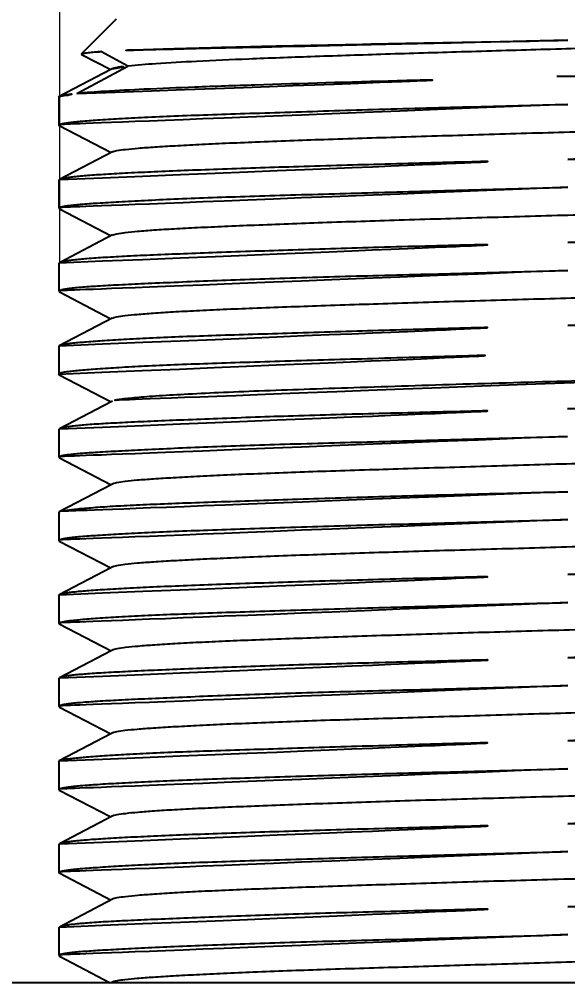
# Model space of a CAD drawing. Extents: x 16296684858 to 16296688009, y -37409618718 to -37409616409.
# Drawn here: x 16296685716.58 to 16296685728.54, y -37409616569.94 to -37409616548.94 of the extents above; entities that cross this region are included whole.
import ezdxf

# ---------------------------------------------------------------- set-up
doc = ezdxf.new("R2010")
doc.units = 0
doc.header["$LTSCALE"] = 10
doc.header["$MEASUREMENT"] = 0
doc.header["$PDMODE"] = 3
doc.header["$PDSIZE"] = -10
doc.layers.get('0').update_dxf_attribs({"linetype": 'CONTINUOUS'})
doc.layers.get('DEFPOINTS').update_dxf_attribs({"linetype": 'CONTINUOUS'})
doc.styles.add('Daelim Dimension', font='')
doc.styles.get('Daelim Dimension').set_extended_font_data('나눔고딕')
doc.dimstyles.new('DEFAULT', dxfattribs={"dimscale": 2, "dimtxt": 2, "dimasz": 2, "dimexe": 0, "dimexo": 2, "dimgap": 1, "dimtad": 1, "dimdec": 1, "dimzin": 9, "dimdsep": 46, "dimtxsty": 'Daelim Dimension', "dimcen": 0.5, "dimclrd": 252, "dimclre": 252, "dimclrt": 3, "dimadec": 1, "dimazin": 0, "dimtfac": 1, "dimtdec": 1, "dimtix": 1, "dimtmove": 0, "dimatfit": 3, "dimfxl": 1, "dimtolj": 1, "dimtzin": 1, "dimlwd": 9, "dimlwe": 9, "dimarcsym": 0})

# ---------------------------------------------------------------- blocks, each defined once
blk = doc.blocks.new('*D41')
at = {"color": 5, "lineweight": 9, "ltscale": 0.5, "transparency": 16777216}
for p, q in [((16296685717.46259, -37409616554.2621), (16296685717.46259, -37409616525.0547)), ((16296685739.6359, -37409616555.19526), (16296685739.6359, -37409616525.0547)), ((16296685725.46259, -37409616527.0547), (16296685731.6359, -37409616527.0547)), ((16296685739.6359, -37409616527.0547), (16296685814.92632, -37409616527.0547))]:
    blk.add_line(p, q, dxfattribs=at)
at = {"color": 5, "ltscale": 0.5, "transparency": 16777216}
for points in [[(16296685725.46259, -37409616525.72136), (16296685725.46259, -37409616528.38803), (16296685717.46259, -37409616527.0547)], [(16296685731.6359, -37409616525.72136), (16296685731.6359, -37409616528.38803), (16296685739.6359, -37409616527.0547)]]:
    blk.add_solid(points, dxfattribs=at)
at = {"layer": 'DEFPOINTS', "color": 0, "ltscale": 0.5, "transparency": 16777216}
for p in [(16296685739.6359, -37409616527.0547), (16296685717.46259, -37409616558.2621), (16296685739.6359, -37409616559.19526)]:
    blk.add_point(p, dxfattribs=at)
at = {"color": 7, "ltscale": 0.5, "transparency": 16777216, "insert": (16296685781.28111, -37409616513.10906), "char_height": 20, "attachment_point": 5, "style": 'Daelim Dimension'}
blk.add_mtext('\\A1;G1/2', dxfattribs=at)

msp = doc.modelspace()

# ---------------------------------------------------------------- linework, layer by layer
at = {"color": 7, "linetype": 'Continuous'}
for p, q in [((16296685718.685921, -37409616548.943512), (16296685717.92996, -37409616549.699463)), ((16296685717.930149, -37409616549.69928), (16296685717.92996, -37409616549.699463)), ((16296685717.92996, -37409616549.699463), (16296685717.93432, -37409616549.708672)), ((16296685717.930559, -37409616549.698914), (16296685717.930149, -37409616549.69928)), ((16296685717.93399, -37409616549.709), (16296685718.571159, -37409616550.041153)), ((16296685718.943939, -37409616549.965286), (16296685718.357901, -37409616549.648911)), ((16296685717.83148, -37409616550.562866), (16296685718.943979, -37409616549.962303)), ((16296685718.571159, -37409616550.041153), (16296685717.44842, -37409616550.626404)), ((16296685718.600889, -37409616550.02565), (16296685718.571159, -37409616550.041153)), ((16296685739.6359, -37409616550.193527), (16296685728.29775, -37409616550.193527)), ((16296685717.4359, -37409616550.640297), (16296685717.44842, -37409616550.626823)), ((16296685717.4359, -37409616550.640617), (16296685717.4359, -37409616551.249748)), ((16296685717.4359, -37409616551.249748), (16296685717.447941, -37409616551.262581)), ((16296685717.447941, -37409616551.261383), (16296685718.57637, -37409616551.849983)), ((16296685718.607189, -37409616551.833908), (16296685717.45196, -37409616552.436478)), ((16296685717.4359, -37409616552.449654), (16296685717.45195, -37409616552.434158)), ((16296685717.4359, -37409616552.449654), (16296685717.4359, -37409616553.058144)), ((16296685717.4359, -37409616553.058121), (16296685717.45113, -37409616553.073723)), ((16296685717.45113, -37409616553.072548), (16296685718.57962, -37409616553.661377)), ((16296685718.611031, -37409616553.644989), (16296685717.44956, -37409616554.251053)), ((16296685717.4359, -37409616554.263847), (16296685717.44956, -37409616554.249641)), ((16296685717.4359, -37409616554.263817), (16296685717.4359, -37409616554.871071)), ((16296685717.4359, -37409616554.871101), (16296685717.450899, -37409616554.886543)), ((16296685717.450899, -37409616554.886993), (16296685718.57276, -37409616555.471893)), ((16296685718.603109, -37409616555.45607), (16296685717.447571, -37409616556.058548)), ((16296685717.4359, -37409616556.070831), (16296685717.447571, -37409616556.058342)), ((16296685717.4359, -37409616556.070831), (16296685717.4359, -37409616556.677757)), ((16296685717.449169, -37409616556.690941), (16296685717.4359, -37409616556.677353)), ((16296685717.449169, -37409616556.690804), (16296685718.57922, -37409616557.280441)), ((16296685718.57922, -37409616557.280441), (16296685717.451441, -37409616557.868881)), ((16296685718.6105, -37409616557.264107), (16296685718.57922, -37409616557.280441)), ((16296685717.4359, -37409616557.88459), (16296685717.451429, -37409616557.868584)), ((16296685717.4359, -37409616557.884216), (16296685717.4359, -37409616558.488647)), ((16296685717.4359, -37409616558.48851), (16296685717.451941, -37409616558.505142)), ((16296685717.451941, -37409616558.504929), (16296685718.57724, -37409616559.091942)), ((16296685718.57724, -37409616559.091942), (16296685717.448191, -37409616559.680923)), ((16296685718.608379, -37409616559.075691), (16296685718.57724, -37409616559.091942)), ((16296685717.448191, -37409616559.680862), (16296685717.4359, -37409616559.69342)), ((16296685717.4359, -37409616559.693268), (16296685717.4359, -37409616560.302353)), ((16296685717.4359, -37409616560.302353), (16296685717.44862, -37409616560.316139)), ((16296685717.44862, -37409616560.31588), (16296685718.571171, -37409616560.901016)), ((16296685718.571171, -37409616560.901016), (16296685717.448549, -37409616561.486214)), ((16296685718.600731, -37409616560.885612), (16296685718.571171, -37409616560.901016)), ((16296685717.4359, -37409616561.499649), (16296685717.44854, -37409616561.485901)), ((16296685717.4359, -37409616561.499649), (16296685717.4359, -37409616562.10939)), ((16296685717.4359, -37409616562.109383), (16296685717.448139, -37409616562.122368)), ((16296685717.448139, -37409616562.121117), (16296685718.57711, -37409616562.710037)), ((16296685718.57711, -37409616562.710037), (16296685717.45196, -37409616563.296967)), ((16296685718.608049, -37409616562.693901), (16296685718.57711, -37409616562.710037)), ((16296685717.4359, -37409616563.312691), (16296685717.45195, -37409616563.296387)), ((16296685717.4359, -37409616563.312683), (16296685717.4359, -37409616563.920219)), ((16296685717.4359, -37409616563.920517), (16296685717.45141, -37409616563.93679)), ((16296685717.45141, -37409616563.936783), (16296685718.573759, -37409616564.522011)), ((16296685718.573759, -37409616564.522011), (16296685717.44755, -37409616565.109268)), ((16296685718.60433, -37409616564.506073), (16296685718.573759, -37409616564.522011)), ((16296685717.4359, -37409616565.121399), (16296685717.44755, -37409616565.109352)), ((16296685717.4359, -37409616565.121643), (16296685717.4359, -37409616565.732353)), ((16296685717.4359, -37409616565.732353), (16296685717.44758, -37409616565.745567)), ((16296685717.44758, -37409616565.743553), (16296685718.572639, -37409616566.330116)), ((16296685718.60264, -37409616566.314484), (16296685717.450821, -37409616566.915001)), ((16296685717.4359, -37409616566.929649), (16296685717.450821, -37409616566.914711)), ((16296685717.4359, -37409616566.929649), (16296685717.4359, -37409616567.538193)), ((16296685717.4359, -37409616567.538177), (16296685717.44949, -37409616567.55233)), ((16296685717.449499, -37409616567.550919), (16296685718.579559, -37409616568.140579)), ((16296685718.610901, -37409616568.124229), (16296685717.451191, -37409616568.729347)), ((16296685717.4359, -37409616568.744766), (16296685717.451191, -37409616568.729027)), ((16296685717.4359, -37409616568.744743), (16296685717.4359, -37409616569.34845)), ((16296685717.4359, -37409616569.348396), (16296685717.45208, -37409616569.365257)), ((16296685717.45208, -37409616569.365227), (16296685718.56065, -37409616569.943497)), ((16296685755.789761, -37409616569.943497), (16296685701.28204, -37409616569.943497))]:
    msp.add_line(p, q, dxfattribs=at)
for points, knots in [([(16296685738.470591, -37409616549.151947), (16296685738.45989, -37409616549.157547), (16296685738.43082, -37409616549.166977), (16296685738.34757, -37409616549.185783), (16296685738.195551, -37409616549.206757), (16296685737.95792, -37409616549.231323), (16296685737.64724, -37409616549.255966), (16296685737.2659, -37409616549.280853), (16296685736.81675, -37409616549.305763), (16296685736.303551, -37409616549.330849), (16296685735.50301, -37409616549.365997), (16296685734.3755, -37409616549.408852), (16296685732.89566, -37409616549.458603), (16296685731.280939, -37409616549.508369), (16296685729.58127, -37409616549.558357), (16296685727.84926, -37409616549.608353), (16296685726.138519, -37409616549.65815), (16296685724.501961, -37409616549.70813), (16296685722.990299, -37409616549.757881), (16296685721.650049, -37409616549.807259), (16296685720.52313, -37409616549.856438), (16296685719.644541, -37409616549.90377), (16296685719.1462, -37409616549.943207), (16296685718.943939, -37409616549.965286)], [0, 0, 0, 0, 0.001852934, 0.004651043, 0.013111163, 0.025357947, 0.041323953, 0.060926058, 0.08400323, 0.110352408, 0.139771502, 0.206968019, 0.283497713, 0.366988174, 0.454873092, 0.544431403, 0.632883947, 0.717506464, 0.795686282, 0.864979841, 0.923313236, 0.968778846, 1, 1, 1, 1]), ([(16296685728.5359, -37409616549.401741), (16296685727.420271, -37409616549.422447), (16296685725.301149, -37409616549.460678), (16296685722.756201, -37409616549.511871), (16296685720.96677, -37409616549.554001), (16296685719.89583, -37409616549.584221), (16296685719.04837, -37409616549.613586), (16296685718.561029, -37409616549.634277), (16296685718.35878, -37409616549.64727)], [0, 0, 0, 0, 0.328814353, 0.624572141, 0.750107834, 0.856277865, 0.940279376, 1, 1, 1, 1]), ([(16296685718.35878, -37409616549.64727), (16296685718.30047, -37409616549.651131), (16296685718.19869, -37409616549.657677), (16296685718.08079, -37409616549.668327), (16296685718.009251, -37409616549.678291), (16296685717.972349, -37409616549.684738), (16296685717.94743, -37409616549.691063), (16296685717.934271, -37409616549.695717), (16296685717.930559, -37409616549.698914)], [0, 0, 0, 0, 0.405166933, 0.707329861, 0.820027835, 0.906325281, 0.966077945, 1, 1, 1, 1]), ([(16296685718.60063, -37409616550.025787), (16296685718.61438, -37409616550.018623), (16296685718.653481, -37409616550.007446), (16296685718.72611, -37409616549.992973), (16296685718.826691, -37409616549.97818), (16296685718.90304, -37409616549.969971), (16296685718.94557, -37409616549.965363)], [0, 0, 0, 0, 0.132479506, 0.343711187, 0.634415626, 1, 1, 1, 1]), ([(16296685717.83173, -37409616550.562737), (16296685718.03348, -37409616550.543007), (16296685718.52342, -37409616550.5093), (16296685719.38055, -37409616550.464996), (16296685720.47187, -37409616550.420479), (16296685722.309759, -37409616550.356621), (16296685724.941521, -37409616550.28096), (16296685727.13699, -37409616550.22374), (16296685728.29775, -37409616550.193611)], [0, 0, 0, 0, 0.058064987, 0.140634552, 0.245852432, 0.370913784, 0.66740027, 1, 1, 1, 1]), ([(16296685717.44841, -37409616550.626778), (16296685717.46265, -37409616550.619133), (16296685717.50495, -37409616550.60788), (16296685717.584351, -37409616550.592827), (16296685717.69729, -37409616550.578003), (16296685717.78348, -37409616550.569077), (16296685717.832041, -37409616550.564537)], [0, 0, 0, 0, 0.124459013, 0.332450708, 0.624491044, 1, 1, 1, 1]), ([(16296685728.53591, -37409616550.797836), (16296685727.814011, -37409616550.815086), (16296685726.398029, -37409616550.850471), (16296685724.3424, -37409616550.907043), (16296685722.717119, -37409616550.958069), (16296685721.516769, -37409616550.996353), (16296685720.7122, -37409616551.022842), (16296685719.98295, -37409616551.049019), (16296685719.336081, -37409616551.076088), (16296685718.777809, -37409616551.104218), (16296685718.31356, -37409616551.133301), (16296685717.98749, -37409616551.158928), (16296685717.77718, -37409616551.179741), (16296685717.65753, -37409616551.193977), (16296685717.56513, -37409616551.207039), (16296685717.49629, -37409616551.220886), (16296685717.458241, -37409616551.230858), (16296685717.4359, -37409616551.243446), (16296685717.4359, -37409616551.249763)], [0, 0, 0, 0, 0.194830371, 0.382165859, 0.554835638, 0.633564199, 0.706194762, 0.772035413, 0.830447203, 0.88087911, 0.92284848, 0.955959497, 0.969093653, 0.979908389, 0.988378897, 0.994499166, 0.9983008, 1, 1, 1, 1]), ([(16296685718.606251, -37409616551.834396), (16296685718.61816, -37409616551.828178), (16296685718.65093, -37409616551.817841), (16296685718.74612, -37409616551.797157), (16296685718.921909, -37409616551.774773), (16296685719.19755, -37409616551.74897), (16296685719.55748, -37409616551.723122), (16296685719.99704, -37409616551.696663), (16296685720.51189, -37409616551.6698), (16296685721.097509, -37409616551.642487), (16296685722.006149, -37409616551.604027), (16296685723.278971, -37409616551.557518), (16296685724.93685, -37409616551.505653), (16296685726.72377, -37409616551.452522), (16296685728.574789, -37409616551.397873), (16296685730.42378, -37409616551.343513), (16296685732.2052, -37409616551.291321), (16296685733.85622, -37409616551.238411), (16296685735.123659, -37409616551.191727), (16296685736.02861, -37409616551.153389), (16296685736.609449, -37409616551.126358), (16296685737.11668, -37409616551.099892), (16296685737.54649, -37409616551.073608), (16296685737.89633, -37409616551.047577), (16296685738.163469, -37409616551.021317), (16296685738.3339, -37409616550.998627), (16296685738.426439, -37409616550.977966), (16296685738.458429, -37409616550.967651), (16296685738.469971, -37409616550.961411)], [0, 0, 0, 0, 0.002025877, 0.005136549, 0.014707156, 0.028695804, 0.046904756, 0.06911531, 0.095105214, 0.124651722, 0.157525394, 0.232254634, 0.316726462, 0.407663403, 0.501851441, 0.59599079, 0.686621201, 0.770613356, 0.845101139, 0.877884958, 0.907206395, 0.932789966, 0.954480131, 0.972147705, 0.985680883, 0.994979338, 0.99802133, 1, 1, 1, 1]), ([(16296685728.5359, -37409616551.99913), (16296685729.25787, -37409616551.978889), (16296685730.67408, -37409616551.940491), (16296685732.73028, -37409616551.890991), (16296685734.35601, -37409616551.845253), (16296685735.55644, -37409616551.804176), (16296685736.360991, -37409616551.773827), (16296685737.09016, -37409616551.744003), (16296685737.73699, -37409616551.71653), (16296685738.295219, -37409616551.69117), (16296685738.759399, -37409616551.665741), (16296685739.08534, -37409616551.642509), (16296685739.29553, -37409616551.622261), (16296685739.414961, -37409616551.607697), (16296685739.507481, -37409616551.593781), (16296685739.575769, -37409616551.578346), (16296685739.61484, -37409616551.566963), (16296685739.63596, -37409616551.552292), (16296685739.63587, -37409616551.545624)], [0, 0, 0, 0, 0.194833409, 0.382174153, 0.55483721, 0.633559904, 0.706187848, 0.77202377, 0.830425109, 0.880832597, 0.922763803, 0.955835458, 0.968952076, 0.979752075, 0.988222309, 0.994359855, 0.998198376, 1, 1, 1, 1]), ([(16296685717.451969, -37409616552.434158), (16296685717.46487, -37409616552.427933), (16296685717.50041, -37409616552.417847), (16296685717.566059, -37409616552.404793), (16296685717.65642, -37409616552.39164), (16296685717.825121, -37409616552.371979), (16296685718.095881, -37409616552.34874), (16296685718.490471, -37409616552.322166), (16296685718.9753, -37409616552.295418), (16296685719.545971, -37409616552.268501), (16296685720.197399, -37409616552.241493), (16296685721.20981, -37409616552.203789), (16296685722.62779, -37409616552.157722), (16296685724.47538, -37409616552.104797), (16296685726.4685, -37409616552.049072), (16296685727.838499, -37409616552.018677), (16296685728.5359, -37409616551.99913)], [0, 0, 0, 0, 0.003871763, 0.009903392, 0.018124833, 0.028533134, 0.055825088, 0.091570268, 0.135451323, 0.187088687, 0.246014749, 0.311708844, 0.460972935, 0.629548526, 0.811390569, 1, 1, 1, 1]), ([(16296685728.5359, -37409616552.604843), (16296685727.81403, -37409616552.623497), (16296685726.39813, -37409616552.662827), (16296685724.34256, -37409616552.721741), (16296685722.717079, -37409616552.766144), (16296685721.51668, -37409616552.802521), (16296685720.71212, -37409616552.830139), (16296685719.982929, -37409616552.858879), (16296685719.336121, -37409616552.88855), (16296685718.777889, -37409616552.917847), (16296685718.31365, -37409616552.945839), (16296685717.987551, -37409616552.969254), (16296685717.77717, -37409616552.988113), (16296685717.657551, -37409616553.001282), (16296685717.56498, -37409616553.013718), (16296685717.49641, -37409616553.027687), (16296685717.457621, -37409616553.037933), (16296685717.4359, -37409616553.051598), (16296685717.4359, -37409616553.058121)], [0, 0, 0, 0, 0.194823149, 0.3821528, 0.554812233, 0.633535878, 0.706164738, 0.772007266, 0.830422229, 0.880854711, 0.922816522, 0.955910613, 0.96903358, 0.979837657, 0.988301352, 0.994422438, 0.998239866, 1, 1, 1, 1]), ([(16296685718.608509, -37409616553.646309), (16296685718.62018, -37409616553.640221), (16296685718.652161, -37409616553.630043), (16296685718.74465, -37409616553.609489), (16296685718.91523, -37409616553.586502), (16296685719.183889, -37409616553.559631), (16296685719.537649, -37409616553.532982), (16296685719.973499, -37409616553.506622), (16296685720.48704, -37409616553.480293), (16296685721.072479, -37409616553.453773), (16296685721.97966, -37409616553.416382), (16296685723.248529, -37409616553.36969), (16296685724.90197, -37409616553.315086), (16296685726.68622, -37409616553.262878), (16296685728.53734, -37409616553.210007), (16296685730.38834, -37409616553.155724), (16296685732.172319, -37409616553.10099), (16296685733.825569, -37409616553.048683), (16296685735.09429, -37409616553.003418), (16296685736.001329, -37409616552.965569), (16296685736.586599, -37409616552.938171), (16296685737.09984, -37409616552.910797), (16296685737.535259, -37409616552.883713), (16296685737.88863, -37409616552.85759), (16296685738.157, -37409616552.831718), (16296685738.32744, -37409616552.80957), (16296685738.419849, -37409616552.789421), (16296685738.451811, -37409616552.779327), (16296685738.463449, -37409616552.773247)], [0, 0, 0, 0, 0.001985183, 0.005021313, 0.014310127, 0.027902913, 0.045774258, 0.067821553, 0.093781901, 0.123353428, 0.15623834, 0.230764871, 0.314919169, 0.405831341, 0.500073814, 0.594314862, 0.685215455, 0.769351341, 0.843869027, 0.876750578, 0.906316843, 0.932265997, 0.954292627, 0.972138649, 0.985712813, 0.994987307, 0.998018298, 1, 1, 1, 1]), ([(16296685728.5359, -37409616553.812157), (16296685729.25775, -37409616553.793404), (16296685730.673611, -37409616553.753883), (16296685732.72917, -37409616553.695267), (16296685734.35466, -37409616553.651077), (16296685735.555071, -37409616553.614594), (16296685736.35961, -37409616553.586861), (16296685737.088791, -37409616553.557991), (16296685737.735609, -37409616553.528236), (16296685738.293859, -37409616553.499023), (16296685738.758129, -37409616553.471207), (16296685739.084249, -37409616553.447906), (16296685739.29464, -37409616553.429062), (16296685739.414261, -37409616553.415878), (16296685739.50683, -37409616553.403397), (16296685739.57539, -37409616553.389359), (16296685739.61422, -37409616553.379066), (16296685739.6359, -37409616553.365334), (16296685739.6359, -37409616553.358803)], [0, 0, 0, 0, 0.194815997, 0.382141252, 0.554804257, 0.63352718, 0.706153615, 0.771993942, 0.830410252, 0.880844506, 0.922807983, 0.955902546, 0.969025783, 0.979830206, 0.988294391, 0.994416488, 0.998235813, 1, 1, 1, 1]), ([(16296685717.449579, -37409616554.249733), (16296685717.46172, -37409616554.243393), (16296685717.495991, -37409616554.233147), (16296685717.559719, -37409616554.219643), (16296685717.64835, -37409616554.205849), (16296685717.81498, -37409616554.184921), (16296685718.08357, -37409616554.160263), (16296685718.47608, -37409616554.133202), (16296685718.959459, -37409616554.107094), (16296685719.529289, -37409616554.081787), (16296685720.18049, -37409616554.056236), (16296685721.193661, -37409616554.019173), (16296685722.61368, -37409616553.970421), (16296685724.46489, -37409616553.913658), (16296685726.463039, -37409616553.863487), (16296685727.836559, -37409616553.830322), (16296685728.5359, -37409616553.812157)], [0, 0, 0, 0, 0.003701574, 0.009572309, 0.017644258, 0.027915358, 0.05496688, 0.090516007, 0.134249632, 0.185790966, 0.244674546, 0.310378778, 0.459800189, 0.628679227, 0.810928149, 1, 1, 1, 1]), ([(16296685728.5359, -37409616554.417664), (16296685727.81407, -37409616554.437912), (16296685726.398149, -37409616554.476646), (16296685724.342331, -37409616554.526413), (16296685722.71685, -37409616554.572083), (16296685721.51656, -37409616554.612587), (16296685720.71208, -37409616554.642921), (16296685719.982929, -37409616554.672684), (16296685719.33609, -37409616554.700211), (16296685718.777809, -37409616554.726311), (16296685718.313511, -37409616554.751793), (16296685717.9874, -37409616554.774879), (16296685717.77706, -37409616554.79496), (16296685717.657471, -37409616554.809311), (16296685717.564819, -37409616554.823143), (16296685717.49637, -37409616554.838478), (16296685717.457251, -37409616554.84993), (16296685717.4359, -37409616554.86438), (16296685717.4359, -37409616554.871094)], [0, 0, 0, 0, 0.194799338, 0.382107156, 0.554746123, 0.633462468, 0.706085182, 0.771919784, 0.830321908, 0.880737666, 0.922683338, 0.955771487, 0.968898528, 0.979712386, 0.988192768, 0.994338551, 0.998190905, 1, 1, 1, 1]), ([(16296685718.602079, -37409616555.456612), (16296685718.613649, -37409616555.450569), (16296685718.64562, -37409616555.440651), (16296685718.7381, -37409616555.420662), (16296685718.90835, -37409616555.398392), (16296685719.175289, -37409616555.371986), (16296685719.52496, -37409616555.345253), (16296685719.95471, -37409616555.317902), (16296685720.46199, -37409616555.290558), (16296685721.042959, -37409616555.263672), (16296685721.947981, -37409616555.226753), (16296685723.21538, -37409616555.181671), (16296685724.86627, -37409616555.1278), (16296685726.647579, -37409616555.072853), (16296685728.496651, -37409616555.020073), (16296685730.347799, -37409616554.967506), (16296685732.13475, -37409616554.913658), (16296685733.792509, -37409616554.858932), (16296685735.06531, -37409616554.813477), (16296685735.973989, -37409616554.776543), (16296685736.55975, -37409616554.74987), (16296685737.07476, -37409616554.723), (16296685737.514429, -37409616554.6959), (16296685737.87438, -37409616554.669052), (16296685738.149879, -37409616554.642303), (16296685738.32546, -37409616554.619766), (16296685738.420561, -37409616554.599617), (16296685738.45331, -37409616554.589653), (16296685738.46526, -37409616554.583641)], [0, 0, 0, 0, 0.001968833, 0.005002861, 0.01428869, 0.027812615, 0.045475199, 0.067165627, 0.092756273, 0.122088316, 0.154875856, 0.229358616, 0.313346711, 0.403982198, 0.498128558, 0.592323016, 0.68326978, 0.767745138, 0.842467761, 0.875344945, 0.904898676, 0.930898347, 0.953118519, 0.971334114, 0.985321739, 0.99487957, 0.997982961, 1, 1, 1, 1]), ([(16296685728.5359, -37409616555.619217), (16296685729.257799, -37409616555.60199), (16296685730.67379, -37409616555.566689), (16296685732.729401, -37409616555.50972), (16296685734.354691, -37409616555.458794), (16296685735.55504, -37409616555.420792), (16296685736.35961, -37409616555.394363), (16296685737.08886, -37409616555.368141), (16296685737.735729, -37409616555.340927), (16296685738.294001, -37409616555.312683), (16296685738.75824, -37409616555.283531), (16296685739.084311, -37409616555.257919), (16296685739.294621, -37409616555.237167), (16296685739.41427, -37409616555.222977), (16296685739.50667, -37409616555.209991), (16296685739.57551, -37409616555.196213), (16296685739.61355, -37409616555.186287), (16296685739.6359, -37409616555.173714), (16296685739.6359, -37409616555.167412)], [0, 0, 0, 0, 0.194831461, 0.382168122, 0.554838474, 0.633567267, 0.706198059, 0.772039203, 0.830451841, 0.880884593, 0.922854096, 0.955964875, 0.969098661, 0.979912855, 0.988382618, 0.994501804, 0.998302084, 1, 1, 1, 1]), ([(16296685717.44759, -37409616556.058418), (16296685717.45908, -37409616556.052361), (16296685717.492279, -37409616556.043068), (16296685717.554251, -37409616556.030861), (16296685717.641319, -37409616556.018448), (16296685717.80616, -37409616555.999237), (16296685718.07284, -37409616555.9757), (16296685718.463381, -37409616555.947433), (16296685718.94536, -37409616555.918541), (16296685719.514351, -37409616555.890068), (16296685720.165279, -37409616555.862984), (16296685720.8922, -37409616555.837791), (16296685721.68849, -37409616555.812668), (16296685722.86747, -37409616555.776848), (16296685724.45578, -37409616555.729057), (16296685726.45809, -37409616555.669792), (16296685727.83482, -37409616555.635963), (16296685728.5359, -37409616555.619217)], [0, 0, 0, 0, 0.003511831, 0.009205916, 0.017117594, 0.027245852, 0.054063046, 0.08944248, 0.13306186, 0.184535902, 0.243393295, 0.309110808, 0.381089117, 0.458681966, 0.627854446, 0.81049301, 1, 1, 1, 1]), ([(16296685717.43593, -37409616556.677177), (16296685717.435961, -37409616556.67086), (16296685717.458191, -37409616556.658173), (16296685717.496441, -37409616556.648552), (16296685717.565281, -37409616556.635338), (16296685717.657761, -37409616556.62323), (16296685717.777439, -37409616556.610008), (16296685717.98782, -37409616556.590279), (16296685718.31391, -37409616556.564758), (16296685718.77817, -37409616556.534981), (16296685719.336439, -37409616556.505333), (16296685719.983299, -37409616556.47686), (16296685720.71254, -37409616556.449944), (16296685721.517111, -37409616556.424118), (16296685722.717489, -37409616556.388702), (16296685724.34276, -37409616556.339363), (16296685726.398149, -37409616556.278107), (16296685727.81407, -37409616556.243263), (16296685728.5359, -37409616556.2258)], [0, 0, 0, 0, 0.001704959, 0.005501786, 0.011619357, 0.020083498, 0.030888308, 0.044019187, 0.077135373, 0.119111833, 0.169552965, 0.227973024, 0.293815729, 0.366447391, 0.445173753, 0.617842356, 0.805179091, 1, 1, 1, 1]), ([(16296685733.6129, -37409616556.673813), (16296685733.52165, -37409616556.676888), (16296685733.336439, -37409616556.679802), (16296685732.959669, -37409616556.695557), (16296685732.27496, -37409616556.716011), (16296685730.84738, -37409616556.762871), (16296685728.76935, -37409616556.819588), (16296685726.297649, -37409616556.890244), (16296685724.30208, -37409616556.95446), (16296685722.81918, -37409616557.004051), (16296685721.836281, -37409616557.039131), (16296685720.962601, -37409616557.0746), (16296685720.211571, -37409616557.110909), (16296685719.668209, -37409616557.143311), (16296685719.304359, -37409616557.170082), (16296685719.087799, -37409616557.188568), (16296685718.91069, -37409616557.206543), (16296685718.77326, -37409616557.223663), (16296685718.676439, -37409616557.240784), (16296685718.624861, -37409616557.253639), (16296685718.60718, -37409616557.262383)], [0, 0, 0, 0, 0.018233525, 0.036987698, 0.075303636, 0.155032437, 0.322233199, 0.490445238, 0.648839141, 0.720959459, 0.786750572, 0.845249892, 0.895579144, 0.936907193, 0.953946571, 0.968439458, 0.980304514, 0.989509567, 0.996059867, 1, 1, 1, 1]), ([(16296685728.53219, -37409616557.431587), (16296685729.512449, -37409616557.404472), (16296685731.403, -37409616557.350533), (16296685733.29373, -37409616557.303329), (16296685734.204029, -37409616557.277092)], [0, 0, 0, 0, 0.518495874, 1, 1, 1, 1]), ([(16296685717.45145, -37409616557.868736), (16296685717.464109, -37409616557.862137), (16296685717.499359, -37409616557.851303), (16296685717.564619, -37409616557.837219), (16296685717.6546, -37409616557.823097), (16296685717.822769, -37409616557.802353), (16296685718.093, -37409616557.779266), (16296685718.487049, -37409616557.75428), (16296685718.971411, -37409616557.729492), (16296685719.54171, -37409616557.704102), (16296685720.19282, -37409616557.677307), (16296685721.204969, -37409616557.638031), (16296685722.622709, -37409616557.586792), (16296685724.470591, -37409616557.53611), (16296685726.46435, -37409616557.488022), (16296685727.83456, -37409616557.45079), (16296685728.53219, -37409616557.431488)], [0, 0, 0, 0, 0.003861013, 0.009880186, 0.018082272, 0.028463186, 0.055702865, 0.091391345, 0.135233486, 0.186838584, 0.245753374, 0.311441645, 0.460729924, 0.629358774, 0.811289792, 1, 1, 1, 1]), ([(16296685728.53219, -37409616558.035591), (16296685727.81048, -37409616558.055222), (16296685726.39489, -37409616558.09494), (16296685724.339741, -37409616558.150871), (16296685722.71464, -37409616558.192863), (16296685721.51466, -37409616558.230843), (16296685720.710421, -37409616558.260017), (16296685719.981529, -37409616558.290314), (16296685719.33499, -37409616558.320107), (16296685718.777, -37409616558.348549), (16296685718.31295, -37409616558.374763), (16296685717.987, -37409616558.396652), (16296685717.776739, -37409616558.415367), (16296685717.657261, -37409616558.428833), (16296685717.564671, -37409616558.44175), (16296685717.496321, -37409616558.456383), (16296685717.4571, -37409616558.467247), (16296685717.435909, -37409616558.481758), (16296685717.43593, -37409616558.488441)], [0, 0, 0, 0, 0.194835718, 0.382170422, 0.554821062, 0.633539264, 0.706164522, 0.7720012, 0.83041028, 0.880830386, 0.922773038, 0.955850375, 0.968966725, 0.979764321, 0.988230311, 0.994362464, 0.998196498, 1, 1, 1, 1]), ([(16296685738.464491, -37409616558.20063), (16296685738.452629, -37409616558.206818), (16296685738.42016, -37409616558.217216), (16296685738.326361, -37409616558.238213), (16296685738.1534, -37409616558.261559), (16296685737.88125, -37409616558.288368), (16296685737.524, -37409616558.314072), (16296685737.08559, -37409616558.339951), (16296685736.570681, -37409616558.36602), (16296685735.984529, -37409616558.392723), (16296685735.07616, -37409616558.430733), (16296685733.805, -37409616558.478767), (16296685732.14893, -37409616558.532051), (16296685730.362829, -37409616558.583214), (16296685728.511299, -37409616558.636749), (16296685726.661091, -37409616558.69265), (16296685724.87845, -37409616558.746361), (16296685723.22665, -37409616558.79744), (16296685721.959009, -37409616558.843224), (16296685721.053209, -37409616558.881889), (16296685720.470011, -37409616558.909798), (16296685719.95978, -37409616558.937248), (16296685719.5275, -37409616558.963631), (16296685719.17658, -37409616558.989113), (16296685718.909571, -37409616559.014679), (16296685718.739719, -37409616559.036789), (16296685718.647739, -37409616559.057198), (16296685718.61599, -37409616559.067467), (16296685718.60454, -37409616559.073692)], [0, 0, 0, 0, 0.002018353, 0.005099282, 0.014514845, 0.028291193, 0.046362294, 0.068527498, 0.094534331, 0.124124806, 0.157030406, 0.231666046, 0.315992824, 0.406947763, 0.501178728, 0.595380145, 0.686146228, 0.770180945, 0.844645139, 0.877469192, 0.906929303, 0.932712076, 0.954537503, 0.972255231, 0.985768949, 0.99501597, 0.998033945, 1, 1, 1, 1]), ([(16296685728.5359, -37409616559.241524), (16296685727.835381, -37409616559.258789), (16296685726.45965, -37409616559.291496), (16296685724.45857, -37409616559.34465), (16296685722.605181, -37409616559.404419), (16296685721.183821, -37409616559.450623), (16296685720.17012, -37409616559.485527), (16296685719.519079, -37409616559.510597), (16296685718.94977, -37409616559.536728), (16296685718.467331, -37409616559.564247), (16296685718.07618, -37409616559.593224), (16296685717.80896, -37409616559.618401), (16296685717.64356, -37409616559.638924), (16296685717.556, -37409616559.652206), (16296685717.49346, -37409616559.665123), (16296685717.45993, -37409616559.674744), (16296685717.44821, -37409616559.680832)], [0, 0, 0, 0, 0.189362442, 0.371875998, 0.540949418, 0.690471574, 0.756180478, 0.815046795, 0.866533947, 0.910189993, 0.945624129, 0.972526587, 0.982702121, 0.990672332, 0.996430661, 1, 1, 1, 1]), ([(16296685728.5359, -37409616559.849419), (16296685727.81406, -37409616559.86911), (16296685726.398081, -37409616559.905083), (16296685724.34244, -37409616559.960777), (16296685722.717051, -37409616560.008057), (16296685721.51671, -37409616560.046677), (16296685720.71217, -37409616560.074722), (16296685719.98296, -37409616560.102707), (16296685719.336109, -37409616560.130623), (16296685718.77784, -37409616560.158401), (16296685718.31357, -37409616560.185997), (16296685717.98748, -37409616560.21019), (16296685717.77714, -37409616560.230247), (16296685717.65752, -37409616560.244263), (16296685717.564989, -37409616560.257423), (16296685717.496361, -37409616560.27182), (16296685717.45775, -37409616560.282349), (16296685717.4359, -37409616560.295853), (16296685717.4359, -37409616560.302353)], [0, 0, 0, 0, 0.194818297, 0.382141475, 0.554797425, 0.633520895, 0.70614872, 0.771988517, 0.830399121, 0.880826665, 0.9227858, 0.95588434, 0.969013139, 0.979824827, 0.988296969, 0.994426146, 0.998248823, 1, 1, 1, 1]), ([(16296685738.468731, -37409616560.01252), (16296685738.456751, -37409616560.018761), (16296685738.423731, -37409616560.029037), (16296685738.32818, -37409616560.049179), (16296685738.15267, -37409616560.070923), (16296685737.87829, -37409616560.09639), (16296685737.520559, -37409616560.122162), (16296685737.08342, -37409616560.148903), (16296685736.57058, -37409616560.176323), (16296685735.986231, -37409616560.204193), (16296685735.077959, -37409616560.243179), (16296685733.805599, -37409616560.288063), (16296685732.14863, -37409616560.339439), (16296685730.362921, -37409616560.393471), (16296685728.512501, -37409616560.449539), (16296685726.66305, -37409616560.502281), (16296685724.880251, -37409616560.553749), (16296685723.227409, -37409616560.60743), (16296685721.95878, -37409616560.655342), (16296685721.05349, -37409616560.693283), (16296685720.472269, -37409616560.719566), (16296685719.963699, -37409616560.745506), (16296685719.53158, -37409616560.771667), (16296685719.179079, -37409616560.797852), (16296685718.90954, -37409616560.824608), (16296685718.737511, -37409616560.847763), (16296685718.644211, -37409616560.868767), (16296685718.612009, -37409616560.879173), (16296685718.60043, -37409616560.885452)], [0, 0, 0, 0, 0.0020363, 0.005165798, 0.014741652, 0.028649191, 0.046730172, 0.068805467, 0.094683926, 0.12415935, 0.15700878, 0.231750699, 0.316110463, 0.406951487, 0.501107813, 0.595227415, 0.685908223, 0.770014698, 0.8445581, 0.877315401, 0.906626183, 0.932279217, 0.954090047, 0.971899163, 0.9855594, 0.994947578, 0.998013198, 1, 1, 1, 1]), ([(16296685728.5359, -37409616561.047523), (16296685729.25778, -37409616561.029678), (16296685730.67383, -37409616560.996559), (16296685732.418051, -37409616560.9506), (16296685733.75174, -37409616560.910088), (16296685734.68302, -37409616560.879784), (16296685735.555099, -37409616560.850113), (16296685736.35964, -37409616560.822838), (16296685737.088881, -37409616560.796944), (16296685737.73576, -37409616560.771027), (16296685738.29405, -37409616560.744186), (16296685738.75832, -37409616560.71595), (16296685739.084391, -37409616560.690147), (16296685739.29467, -37409616560.668571), (16296685739.41431, -37409616560.653702), (16296685739.50672, -37409616560.639977), (16296685739.575541, -37409616560.625587), (16296685739.613609, -37409616560.615173), (16296685739.6359, -37409616560.602417), (16296685739.6359, -37409616560.596092)], [0, 0, 0, 0, 0.194822691, 0.382152961, 0.470750472, 0.554816761, 0.633543362, 0.706171208, 0.772007827, 0.830413721, 0.880838728, 0.922801966, 0.955913003, 0.969050578, 0.979871175, 0.988349896, 0.994479768, 0.998292125, 1, 1, 1, 1]), ([(16296685717.448561, -37409616561.485901), (16296685717.460329, -37409616561.479507), (16296685717.494061, -37409616561.469421), (16296685717.556931, -37409616561.456322), (16296685717.644791, -37409616561.443169), (16296685717.81053, -37409616561.423393), (16296685718.07818, -37409616561.400093), (16296685718.469721, -37409616561.373421), (16296685718.9524, -37409616561.346581), (16296685719.52182, -37409616561.319557), (16296685720.172871, -37409616561.292458), (16296685721.186371, -37409616561.254593), (16296685722.60742, -37409616561.20842), (16296685724.460369, -37409616561.154739), (16296685726.46063, -37409616561.101212), (16296685727.83568, -37409616561.064827), (16296685728.5359, -37409616561.047523)], [0, 0, 0, 0, 0.003619148, 0.00940638, 0.017398632, 0.027595951, 0.054523007, 0.089981075, 0.133654573, 0.185163298, 0.244036502, 0.309749909, 0.459246586, 0.628269536, 0.810711113, 1, 1, 1, 1]), ([(16296685728.5359, -37409616561.657547), (16296685727.81402, -37409616561.674782), (16296685726.39805, -37409616561.710281), (16296685724.342449, -37409616561.767517), (16296685722.71715, -37409616561.818352), (16296685721.516781, -37409616561.856041), (16296685720.71221, -37409616561.882393), (16296685719.982981, -37409616561.908684), (16296685719.336109, -37409616561.936043), (16296685718.77783, -37409616561.964462), (16296685718.31358, -37409616561.993713), (16296685717.987499, -37409616562.019257), (16296685717.77718, -37409616562.039886), (16296685717.65753, -37409616562.053993), (16296685717.565121, -37409616562.066887), (16296685717.49629, -37409616562.080643), (16296685717.458241, -37409616562.090523), (16296685717.4359, -37409616562.103104), (16296685717.4359, -37409616562.10939)], [0, 0, 0, 0, 0.194828236, 0.382164625, 0.554839896, 0.633568498, 0.706197898, 0.772037743, 0.830451316, 0.880885769, 0.922857385, 0.95596877, 0.969102281, 0.979915876, 0.988384761, 0.994502871, 0.998302136, 1, 1, 1, 1]), ([(16296685738.470221, -37409616561.819901), (16296685738.458771, -37409616561.825867), (16296685738.42704, -37409616561.83564), (16296685738.36846, -37409616561.848312), (16296685738.288019, -37409616561.861183), (16296685738.13826, -37409616561.880577), (16296685737.89819, -37409616561.903954), (16296685737.548361, -37409616561.931221), (16296685737.118059, -37409616561.95887), (16296685736.610319, -37409616561.986526), (16296685736.029181, -37409616562.013184), (16296685735.124399, -37409616562.049583), (16296685733.857241, -37409616562.094162), (16296685732.206329, -37409616562.148552), (16296685730.424721, -37409616562.204437), (16296685728.57526, -37409616562.256409), (16296685726.72389, -37409616562.308311), (16296685724.936951, -37409616562.362587), (16296685723.2792, -37409616562.418381), (16296685722.00618, -37409616562.463203), (16296685721.09696, -37409616562.499603), (16296685720.51078, -37409616562.5261), (16296685719.99563, -37409616562.553017), (16296685719.556179, -37409616562.580437), (16296685719.196739, -37409616562.607658), (16296685718.9217, -37409616562.634789), (16296685718.746321, -37409616562.657242), (16296685718.651051, -37409616562.677116), (16296685718.61813, -37409616562.686951), (16296685718.606039, -37409616562.692863)], [0, 0, 0, 0, 0.001947191, 0.004960886, 0.009053515, 0.014220431, 0.027737121, 0.045417469, 0.067138349, 0.092760022, 0.122099353, 0.154869366, 0.22931478, 0.313310798, 0.403970799, 0.498123021, 0.592328595, 0.68327679, 0.767726851, 0.842467523, 0.875373595, 0.904950326, 0.930957424, 0.953164381, 0.971351752, 0.985307784, 0.994858906, 0.997970865, 1, 1, 1, 1]), ([(16296685728.5359, -37409616562.859558), (16296685729.25773, -37409616562.839317), (16296685730.673639, -37409616562.800232), (16296685732.729441, -37409616562.750237), (16296685734.35491, -37409616562.704964), (16296685735.555201, -37409616562.664627), (16296685736.35969, -37409616562.634308), (16296685737.08884, -37409616562.604431), (16296685737.73568, -37409616562.576683), (16296685738.293949, -37409616562.55043), (16296685738.758261, -37409616562.524986), (16296685739.08437, -37409616562.502022), (16296685739.29472, -37409616562.482079), (16296685739.41431, -37409616562.467812), (16296685739.506969, -37409616562.454048), (16296685739.575411, -37409616562.438751), (16296685739.614571, -37409616562.427307), (16296685739.6359, -37409616562.412827), (16296685739.6359, -37409616562.406113)], [0, 0, 0, 0, 0.194799923, 0.382106113, 0.55474299, 0.633459041, 0.706082602, 0.771918562, 0.830321283, 0.880737153, 0.922682701, 0.955770223, 0.96889684, 0.979710145, 0.988189903, 0.994335427, 0.998188187, 1, 1, 1, 1]), ([(16296685717.451969, -37409616563.296303), (16296685717.4648, -37409616563.289726), (16296685717.50033, -37409616563.279037), (16296685717.56601, -37409616563.265381), (16296685717.656389, -37409616563.25193), (16296685717.825109, -37409616563.232353), (16296685718.0959, -37409616563.210022), (16296685718.49054, -37409616563.185066), (16296685718.97541, -37409616563.159691), (16296685719.54608, -37409616563.133018), (16296685720.197491, -37409616563.105179), (16296685721.209829, -37409616563.064987), (16296685722.627781, -37409616563.016983), (16296685724.475491, -37409616562.967773), (16296685726.4687, -37409616562.915756), (16296685727.838511, -37409616562.87912), (16296685728.5359, -37409616562.859558)], [0, 0, 0, 0, 0.003894879, 0.009938239, 0.018164177, 0.028572302, 0.055857805, 0.091595424, 0.135471688, 0.18710837, 0.246035126, 0.311729322, 0.460990207, 0.629564279, 0.811399645, 1, 1, 1, 1]), ([(16296685728.5359, -37409616563.467033), (16296685727.813959, -37409616563.487244), (16296685726.39785, -37409616563.526848), (16296685724.34177, -37409616563.577263), (16296685722.71607, -37409616563.621727), (16296685721.51565, -37409616563.661888), (16296685720.711109, -37409616563.692177), (16296685719.981951, -37409616563.72261), (16296685719.335131, -37409616563.750847), (16296685718.77689, -37409616563.776802), (16296685718.312679, -37409616563.80217), (16296685717.986691, -37409616563.824867), (16296685717.776461, -37409616563.844597), (16296685717.657, -37409616563.85881), (16296685717.564421, -37409616563.872467), (16296685717.49614, -37409616563.887741), (16296685717.4569, -37409616563.899101), (16296685717.43586, -37409616563.913918), (16296685717.43593, -37409616563.920639)], [0, 0, 0, 0, 0.194824835, 0.382157419, 0.554813836, 0.633534509, 0.706161627, 0.771998352, 0.830402213, 0.880813343, 0.922747533, 0.955820437, 0.968936753, 0.979736009, 0.988205496, 0.994343232, 0.998185325, 1, 1, 1, 1]), ([(16296685738.46512, -37409616563.631813), (16296685738.45311, -37409616563.638077), (16296685738.42024, -37409616563.64859), (16296685738.32518, -37409616563.669601), (16296685738.149981, -37409616563.692497), (16296685737.87504, -37409616563.718117), (16296685737.51557, -37409616563.743607), (16296685737.075939, -37409616563.769623), (16296685736.56057, -37409616563.796227), (16296685735.974211, -37409616563.823517), (16296685735.06502, -37409616563.86232), (16296685733.79217, -37409616563.909927), (16296685732.134371, -37409616563.961014), (16296685730.347429, -37409616564.013313), (16296685728.496149, -37409616564.068207), (16296685726.64683, -37409616564.123917), (16296685724.8652, -37409616564.175423), (16296685723.214399, -37409616564.227402), (16296685721.947479, -37409616564.274338), (16296685721.04278, -37409616564.313263), (16296685720.4615, -37409616564.340843), (16296685719.95355, -37409616564.36718), (16296685719.523239, -37409616564.393097), (16296685719.17338, -37409616564.418663), (16296685718.906731, -37409616564.444649), (16296685718.73694, -37409616564.467293), (16296685718.645029, -37409616564.488083), (16296685718.61335, -37409616564.498528), (16296685718.60199, -37409616564.504837)], [0, 0, 0, 0, 0.002043394, 0.005160284, 0.014697674, 0.028636372, 0.046819832, 0.069033589, 0.095053707, 0.124643736, 0.157558449, 0.232290281, 0.316732464, 0.407685063, 0.501890696, 0.596043434, 0.686703743, 0.770686263, 0.845120064, 0.877894266, 0.90724854, 0.932880229, 0.954597295, 0.972264829, 0.98576838, 0.995020624, 0.99803941, 1, 1, 1, 1]), ([(16296685728.5359, -37409616564.669853), (16296685729.257771, -37409616564.652603), (16296685730.673771, -37409616564.618752), (16296685732.7293, -37409616564.559517), (16296685734.35457, -37409616564.508179), (16296685735.55496, -37409616564.471573), (16296685736.359529, -37409616564.445717), (16296685737.088751, -37409616564.419724), (16296685737.7356, -37409616564.392197), (16296685738.293859, -37409616564.363243), (16296685738.75811, -37409616564.333313), (16296685739.084169, -37409616564.307228), (16296685739.29451, -37409616564.286903), (16296685739.414181, -37409616564.273209), (16296685739.50658, -37409616564.260674), (16296685739.575491, -37409616564.247276), (16296685739.613411, -37409616564.237617), (16296685739.635851, -37409616564.225327), (16296685739.63587, -37409616564.219093)], [0, 0, 0, 0, 0.194832476, 0.38217632, 0.554852849, 0.63358571, 0.70621837, 0.772056287, 0.830469549, 0.880907651, 0.922882583, 0.956001986, 0.969133946, 0.979942363, 0.98841005, 0.994527395, 0.998317928, 1, 1, 1, 1]), ([(16296685717.447571, -37409616565.1092), (16296685717.45908, -37409616565.103233), (16296685717.49225, -37409616565.094002), (16296685717.554211, -37409616565.081688), (16296685717.64126, -37409616565.069077), (16296685717.80608, -37409616565.049599), (16296685718.072701, -37409616565.025597), (16296685718.46323, -37409616564.997101), (16296685718.945181, -37409616564.968071), (16296685719.514179, -37409616564.939537), (16296685720.16514, -37409616564.91333), (16296685721.17906, -37409616564.878868), (16296685722.60112, -37409616564.835403), (16296685724.455669, -37409616564.778229), (16296685726.458031, -37409616564.719612), (16296685727.83481, -37409616564.686607), (16296685728.5359, -37409616564.669853)], [0, 0, 0, 0, 0.003503628, 0.009200712, 0.01711583, 0.027241709, 0.054060222, 0.089435988, 0.13305729, 0.184528376, 0.243388261, 0.309103071, 0.458675634, 0.627849811, 0.810492711, 1, 1, 1, 1]), ([(16296685728.5359, -37409616565.279678), (16296685727.81402, -37409616565.297783), (16296685726.3981, -37409616565.335739), (16296685724.34243, -37409616565.39061), (16296685722.717039, -37409616565.438057), (16296685721.516701, -37409616565.476677), (16296685720.71216, -37409616565.504723), (16296685719.98296, -37409616565.5327), (16296685719.336121, -37409616565.560623), (16296685718.777849, -37409616565.588402), (16296685718.31358, -37409616565.615997), (16296685717.98749, -37409616565.64019), (16296685717.77714, -37409616565.660248), (16296685717.65752, -37409616565.674263), (16296685717.564989, -37409616565.687424), (16296685717.496361, -37409616565.701813), (16296685717.45775, -37409616565.712349), (16296685717.4359, -37409616565.725853), (16296685717.4359, -37409616565.732353)], [0, 0, 0, 0, 0.194817703, 0.382141844, 0.554798466, 0.633521717, 0.706149096, 0.771988157, 0.830398006, 0.880825111, 0.922784827, 0.955883838, 0.969012805, 0.979824599, 0.988296774, 0.99442602, 0.998248773, 1, 1, 1, 1]), ([(16296685738.47121, -37409616565.441513), (16296685738.45953, -37409616565.447594), (16296685738.427151, -37409616565.457458), (16296685738.367439, -37409616565.470123), (16296685738.285549, -37409616565.482826), (16296685738.13349, -37409616565.501823), (16296685737.89044, -37409616565.524513), (16296685737.53727, -37409616565.551033), (16296685737.104429, -37409616565.578278), (16296685736.59535, -37409616565.606079), (16296685736.0138, -37409616565.633957), (16296685735.108089, -37409616565.671783), (16296685733.838791, -37409616565.715607), (16296685732.18531, -37409616565.768227), (16296685730.402201, -37409616565.823532), (16296685728.5527, -37409616565.878616), (16296685726.70233, -37409616565.929848), (16296685724.917009, -37409616565.982437), (16296685723.260679, -37409616566.037369), (16296685721.988911, -37409616566.084793), (16296685721.08099, -37409616566.121407), (16296685720.49712, -37409616566.147507), (16296685719.984921, -37409616566.173698), (16296685719.54851, -37409616566.200363), (16296685719.191509, -37409616566.227127), (16296685718.917749, -37409616566.254303), (16296685718.742701, -37409616566.277527), (16296685718.647421, -37409616566.29821), (16296685718.614491, -37409616566.308342), (16296685718.60251, -37409616566.314407)], [0, 0, 0, 0, 0.001985979, 0.005056006, 0.009218815, 0.014467087, 0.028163279, 0.046013241, 0.067864728, 0.093549691, 0.122881299, 0.155645893, 0.23022126, 0.314365718, 0.405067849, 0.499190083, 0.593338782, 0.684154086, 0.768479263, 0.843200518, 0.876031999, 0.905477388, 0.931318689, 0.953354513, 0.971400633, 0.985282635, 0.994847864, 0.997974508, 1, 1, 1, 1]), ([(16296685728.5359, -37409616566.477364), (16296685729.257919, -37409616566.457916), (16296685730.674299, -37409616566.423813), (16296685732.730539, -37409616566.372871), (16296685734.35623, -37409616566.323723), (16296685735.556629, -37409616566.281357), (16296685736.361191, -37409616566.252083), (16296685737.090429, -37409616566.22496), (16296685737.737289, -37409616566.19902), (16296685738.295521, -37409616566.173431), (16296685738.759649, -37409616566.146889), (16296685739.085569, -37409616566.122276), (16296685739.29567, -37409616566.100883), (16296685739.415119, -37409616566.08564), (16296685739.507441, -37409616566.071259), (16296685739.575951, -37409616566.055847), (16296685739.614201, -37409616566.044853), (16296685739.635981, -37409616566.031273), (16296685739.63587, -37409616566.024857)], [0, 0, 0, 0, 0.194853177, 0.382214527, 0.554894743, 0.63362257, 0.706252886, 0.772089189, 0.830491443, 0.880901281, 0.922837423, 0.955916521, 0.969038731, 0.979844282, 0.988318007, 0.9944526, 0.998269795, 1, 1, 1, 1]), ([(16296685717.45084, -37409616566.914711), (16296685717.463381, -37409616566.90844), (16296685717.498341, -37409616566.898354), (16296685717.563101, -37409616566.885277), (16296685717.65267, -37409616566.872131), (16296685717.820431, -37409616566.852432), (16296685718.0902, -37409616566.82917), (16296685718.48382, -37409616566.802567), (16296685718.96797, -37409616566.775787), (16296685719.53825, -37409616566.74884), (16296685720.18956, -37409616566.721802), (16296685721.20233, -37409616566.684036), (16296685722.62129, -37409616566.637993), (16296685724.4706, -37409616566.584602), (16296685726.46603, -37409616566.530441), (16296685727.837589, -37409616566.496147), (16296685728.5359, -37409616566.477364)], [0, 0, 0, 0, 0.003790969, 0.009744618, 0.017892993, 0.028234101, 0.055409933, 0.091063898, 0.134879022, 0.186475399, 0.245384482, 0.31108456, 0.460422754, 0.629141272, 0.811174434, 1, 1, 1, 1]), ([(16296685728.5359, -37409616567.085747), (16296685727.814011, -37409616567.103394), (16296685726.39805, -37409616567.140747), (16296685724.342501, -37409616567.199982), (16296685722.717131, -37409616567.248367), (16296685721.51672, -37409616567.284241), (16296685720.712139, -37409616567.310738), (16296685719.98291, -37409616567.338081), (16296685719.336081, -37409616567.366707), (16296685718.77784, -37409616567.396027), (16296685718.31362, -37409616567.425369), (16296685717.987551, -37409616567.450081), (16296685717.777189, -37409616567.46962), (16296685717.657551, -37409616567.483017), (16296685717.565081, -37409616567.495438), (16296685717.496349, -37409616567.509041), (16296685717.458019, -37409616567.518867), (16296685717.4359, -37409616567.531807), (16296685717.4359, -37409616567.538193)], [0, 0, 0, 0, 0.194832899, 0.382171845, 0.554841329, 0.633568973, 0.70620021, 0.772043511, 0.830458856, 0.880894296, 0.922863823, 0.95596778, 0.969095044, 0.97990187, 0.988365118, 0.994480308, 0.998282076, 1, 1, 1, 1]), ([(16296685738.46776, -37409616567.249329), (16296685738.45627, -37409616567.255318), (16296685738.424561, -37409616567.265251), (16296685738.332649, -37409616567.285393), (16296685738.163, -37409616567.308121), (16296685737.89625, -37409616567.335167), (16296685737.545771, -37409616567.362457), (16296685737.114059, -37409616567.389969), (16296685736.604321, -37409616567.416451), (16296685736.021469, -37409616567.44252), (16296685735.11585, -37409616567.478958), (16296685733.84845, -37409616567.524651), (16296685732.19709, -37409616567.580276), (16296685730.414721, -37409616567.634354), (16296685728.56455, -37409616567.685509), (16296685726.71299, -37409616567.738701), (16296685724.926729, -37409616567.794296), (16296685723.2703, -37409616567.848473), (16296685721.99861, -37409616567.892433), (16296685721.09, -37409616567.929413), (16296685720.50371, -37409616567.956497), (16296685719.9886, -37409616567.984009), (16296685719.549829, -37409616568.011703), (16296685719.19207, -37409616568.038803), (16296685718.919319, -37409616568.06498), (16296685718.745911, -37409616568.086853), (16296685718.6518, -37409616568.10656), (16296685718.61923, -37409616568.116402), (16296685718.60729, -37409616568.122337)], [0, 0, 0, 0, 0.001954692, 0.004967364, 0.014211106, 0.027721482, 0.045425509, 0.067223565, 0.092971586, 0.122411054, 0.155223719, 0.229678793, 0.313699699, 0.404444255, 0.498640493, 0.592871691, 0.683835513, 0.768195288, 0.842850297, 0.875760603, 0.905356476, 0.931375899, 0.953563399, 0.971671932, 0.985481068, 0.994909149, 0.997987963, 1, 1, 1, 1]), ([(16296685728.5359, -37409616568.291344), (16296685729.257721, -37409616568.271553), (16296685730.673571, -37409616568.231483), (16296685732.729231, -37409616568.176826), (16296685734.354759, -37409616568.134132), (16296685735.55512, -37409616568.095909), (16296685736.359619, -37409616568.066528), (16296685737.08877, -37409616568.036438), (16296685737.735571, -37409616568.006706), (16296685738.293831, -37409616567.978683), (16296685738.75816, -37409616567.95282), (16296685739.08429, -37409616567.930473), (16296685739.29468, -37409616567.911507), (16296685739.41427, -37409616567.897987), (16296685739.506941, -37409616567.884956), (16296685739.575359, -37409616567.870193), (16296685739.614599, -37409616567.859207), (16296685739.6359, -37409616567.844757), (16296685739.6359, -37409616567.838051)], [0, 0, 0, 0, 0.194801145, 0.382111345, 0.554759478, 0.633477046, 0.706099963, 0.771937364, 0.830348956, 0.880774867, 0.922727218, 0.955813773, 0.968936368, 0.979743175, 0.988213962, 0.994348787, 0.998190707, 1, 1, 1, 1]), ([(16296685717.4512, -37409616568.729019), (16296685717.46381, -37409616568.72245), (16296685717.49893, -37409616568.71167), (16296685717.563999, -37409616568.697662), (16296685717.653839, -37409616568.683594), (16296685717.821871, -37409616568.662781), (16296685718.091961, -37409616568.639023), (16296685718.48596, -37409616568.613831), (16296685718.970369, -37409616568.589203), (16296685719.540779, -37409616568.563828), (16296685720.192141, -37409616568.537262), (16296685721.20476, -37409616568.498177), (16296685722.62326, -37409616568.447243), (16296685724.47208, -37409616568.395401), (16296685726.466921, -37409616568.346947), (16296685727.837879, -37409616568.310471), (16296685728.5359, -37409616568.291344)], [0, 0, 0, 0, 0.003842231, 0.009839084, 0.018023441, 0.028393929, 0.055610586, 0.091285908, 0.135111805, 0.186713486, 0.245623779, 0.311320351, 0.460630618, 0.62929251, 0.811253734, 1, 1, 1, 1]), ([(16296685728.5359, -37409616568.895668), (16296685727.814039, -37409616568.915466), (16296685726.39814, -37409616568.955406), (16296685724.653919, -37409616569.001999), (16296685723.32008, -37409616569.036636), (16296685722.3887, -37409616569.063087), (16296685721.51656, -37409616569.090973), (16296685720.712049, -37409616569.120453), (16296685719.982901, -37409616569.15062), (16296685719.336121, -37409616569.180542), (16296685718.777861, -37409616569.208351), (16296685718.313551, -37409616569.23381), (16296685717.987419, -37409616569.255959), (16296685717.77704, -37409616569.274834), (16296685717.657459, -37409616569.28833), (16296685717.564791, -37409616569.301353), (16296685717.49642, -37409616569.316139), (16296685717.457081, -37409616569.327103), (16296685717.43589, -37409616569.341743), (16296685717.435909, -37409616569.348473)], [0, 0, 0, 0, 0.194810169, 0.382121514, 0.470708945, 0.554764469, 0.633482852, 0.706106538, 0.771943141, 0.830353866, 0.880776602, 0.922727814, 0.955810625, 0.968932332, 0.979737449, 0.988205847, 0.994340178, 0.998183093, 1, 1, 1, 1]), ([(16296685738.46454, -37409616569.060898), (16296685738.452629, -37409616569.067101), (16296685738.42008, -37409616569.077553), (16296685738.326, -37409616569.098557), (16296685738.152531, -37409616569.12188), (16296685737.879669, -37409616569.14843), (16296685737.521761, -37409616569.174004), (16296685737.082899, -37409616569.199867), (16296685736.567739, -37409616569.226044), (16296685735.98143, -37409616569.252853), (16296685735.072809, -37409616569.291077), (16296685733.80118, -37409616569.339157), (16296685732.144581, -37409616569.391876), (16296685730.35813, -37409616569.443207), (16296685728.50654, -37409616569.49704), (16296685726.65649, -37409616569.553062), (16296685724.874109, -37409616569.606216), (16296685723.22261, -37409616569.657448), (16296685721.955219, -37409616569.703484), (16296685721.049721, -37409616569.742279), (16296685720.46701, -37409616569.770142), (16296685719.957451, -37409616569.797394), (16296685719.525881, -37409616569.823517), (16296685719.17551, -37409616569.848984), (16296685718.90885, -37409616569.874527), (16296685718.739201, -37409616569.896767), (16296685718.64736, -37409616569.917252), (16296685718.61566, -37409616569.927567), (16296685718.60424, -37409616569.933823)], [0, 0, 0, 0, 0.002024994, 0.005113579, 0.014555465, 0.028371988, 0.046479524, 0.068664962, 0.094682906, 0.124278741, 0.157190494, 0.231850851, 0.316215097, 0.407180265, 0.501411994, 0.595607863, 0.686350026, 0.770368622, 0.844822608, 0.877634016, 0.9070709, 0.932812245, 0.954598056, 0.972287678, 0.985785818, 0.995022108, 0.998037114, 1, 1, 1, 1])]:
    msp.add_open_spline(points, degree=3, knots=knots, dxfattribs=at)

# ---------------------------------------------------------------- dimensions: what is measured, and where the dimension line sits
at = {"ltscale": 0.5}
dim = msp.add_linear_dim(base=(16296685739.6359, -37409616527.054703), p1=(16296685717.462589, -37409616558.2621), p2=(16296685739.6359, -37409616559.195259), text='G1/2', dimstyle='DEFAULT', override={"dimtxt": 10, "dimasz": 4, "dimexe": 1, "dimdec": 0, "dimclrd": 5, "dimclre": 5, "dimclrt": 7}, dxfattribs=at)
dim.commit()
dim.dimension.update_dxf_attribs({"geometry": '*D41', "text_midpoint": (16296685781.281111, -37409616527.054703), "dimtype": 160})

doc.saveas('drawing.dxf')
